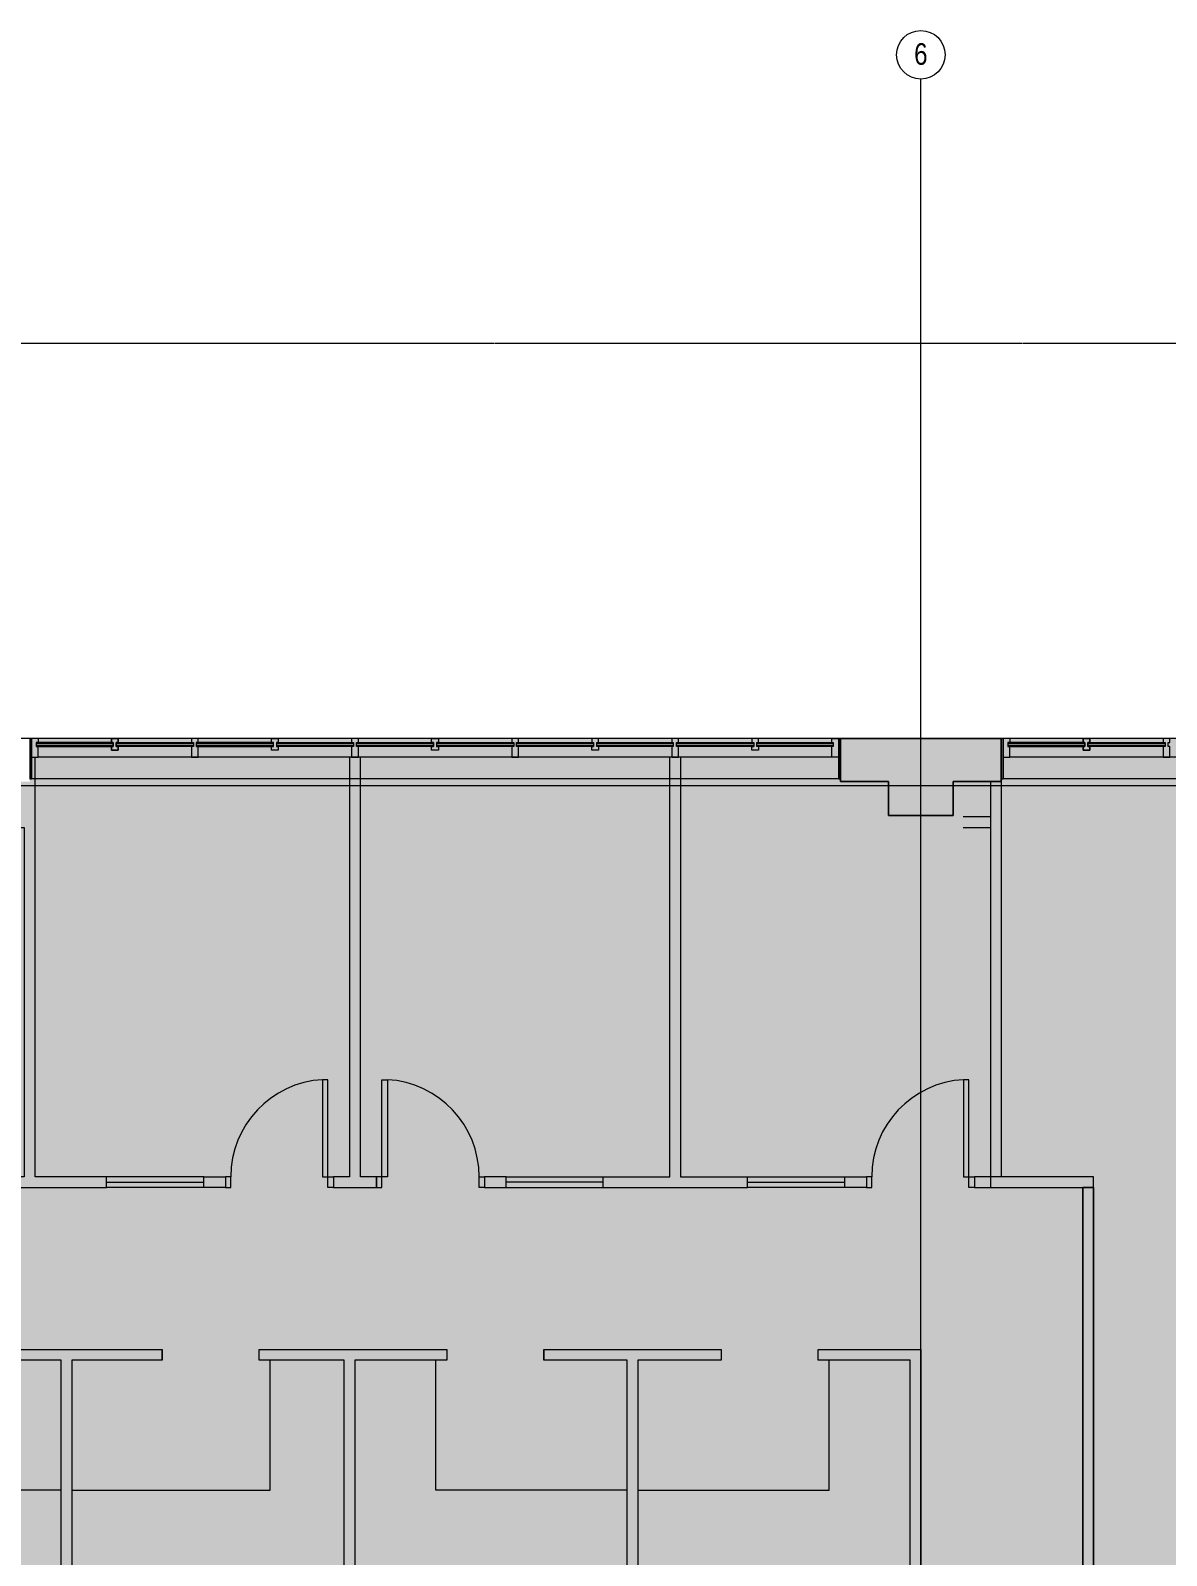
# Model space of a CAD drawing. Header units: inches. Extents: x -4451 to 2809, y -40 to 2719.
# Drawn here: x -1048 to -627, y 1794 to 2359 of the extents above; entities that cross this region are included whole.
import ezdxf

# ---------------------------------------------------------------- set-up
doc = ezdxf.new("R2010")
doc.units = ezdxf.units.IN
doc.header["$MEASUREMENT"] = 0
doc.linetypes.add('IMPORT-CENTER2', pattern=[1.6875, 1.125, -0.1875, 0.1875, -0.1875])
doc.linetypes.add('IMPORT-CENTER2 _2_', pattern=[1.125, 0.75, -0.125, 0.125, -0.125])
for name, color, linetype, lineweight in [('7th Floor_dwg', 8, 'Continuous', 9), ('A-Bldg-Patt', 7, 'Continuous', 9), ('A-DETL-GENF', 92, 'Continuous', 9), ('A-DETL-THIN', 151, 'Continuous', 9), ('A-Door-Exst', 7, 'Continuous', 9), ('A-Flor-Case-Exst', 7, 'Continuous', 9), ('A-Glaz-Bldg', 7, 'Continuous', 9), ('A-Grid', 7, 'IMPORT-CENTER2', 9), ('A-Grid-Iden', 7, 'Continuous', 9), ('A-Wall-Bldg', 7, 'Continuous', 9), ('A-Wall-Exst', 7, 'Continuous', 9), ('A-WALL-PATT', 111, 'Continuous', 18), ('core model_dwg', 8, 'Continuous', 9), ('X-PLAN-LEGAL PLACEMENTS INC$0$EB-PTN', 7, 'Continuous', 9), ('X-PLAN-LEGAL PLACEMENTS INC$0$NB-GLAZING', 7, 'Continuous', 9)]:
    doc.layers.add(name, color=color, linetype=linetype, lineweight=lineweight)
doc.styles.add('Arial', font='arial.ttf', dxfattribs={"width": 0.8, "height": 8})

# ---------------------------------------------------------------- blocks, each defined once
blk = doc.blocks.new('7th Floor_dwg-6970059-Level 07 DEMOLITION PLAN')
at = {"layer": 'A-Bldg-Patt'}
blk.add_hatch(color=256, dxfattribs=at).paths.add_polyline_path([(-717.72, 2068.08), (-705.72, 2068.08), (-705.72, 2080.71), (-687.9, 2080.71), (-687.9, 2096.71), (-747.53, 2096.71), (-747.53, 2080.71), (-729.72, 2080.71), (-729.72, 2068.08), (-719.77, 2068.08)], flags=0)
at = {"layer": 'A-Wall-Exst'}
for points in [[(-687.9, 1934.23), (-687.9, 2080.71), (-691.9, 2080.71), (-691.9, 1934.23)], [(-691.9, 1930.23), (-653.72, 1930.23), (-653.72, 1934.23), (-691.9, 1934.23)], [(-657.72, 1418.25), (-653.72, 1418.25), (-653.72, 1930.23), (-657.72, 1930.23), (-657.72, 1429.9)]]:
    blk.add_hatch(color=256, dxfattribs=at).paths.add_polyline_path(points, flags=0)
at = {"layer": 'A-Door-Exst', "flags": 128}
for points in [[(-935.38, 1930.23), (-937.38, 1930.23), (-937.38, 1934.23), (-937.38, 1970.23), (-939.38, 1970.23), (-939.38, 1934.23), (-937.38, 1934.23), (-935.38, 1934.23)], [(-919.38, 1930.23), (-917.38, 1930.23), (-917.38, 1934.23), (-917.38, 1970.23), (-915.38, 1970.23), (-915.38, 1934.23), (-917.38, 1934.23), (-919.38, 1934.23)], [(-697.9, 1930.23), (-699.9, 1930.23), (-699.9, 1934.23), (-699.9, 1970.23), (-701.9, 1970.23), (-701.9, 1934.23), (-699.9, 1934.23), (-697.9, 1934.23)], [(-973.38, 1930.23), (-973.38, 1934.23), (-975.38, 1934.23), (-975.38, 1930.23)], [(-881.38, 1930.23), (-881.38, 1934.23), (-879.38, 1934.23), (-879.38, 1930.23)], [(-735.9, 1930.23), (-735.9, 1934.23), (-737.9, 1934.23), (-737.9, 1930.23)]]:
    blk.add_lwpolyline(points, close=True, dxfattribs=at)
at = {"layer": 'A-Door-Exst'}
for centre, start, end in [((-937.38, 1934.29), 93.1847, 180.0885), ((-917.38, 1934.29), 359.9115, 86.8153), ((-699.9, 1934.29), 93.1847, 180.0885)]:
    blk.add_arc(centre, 36, start, end, dxfattribs=at)
at = {"layer": 'A-Flor-Case-Exst', "flags": 128}
for points in [[(-1036.23, 1818.15), (-1107.07, 1818.15), (-1107.07, 1866.23)], [(-1032.23, 1818.15), (-958.83, 1818.15), (-958.83, 1866.23)], [(-826.55, 1818.15), (-897.39, 1818.15), (-897.39, 1866.23)], [(-822.55, 1818.15), (-751.72, 1818.15), (-751.72, 1866.23)]]:
    blk.add_lwpolyline(points, dxfattribs=at)
at = {"layer": 'A-Glaz-Bldg'}
for p, q in [((-748.15, 2096.71), (-1047.28, 2096.71)), ((-388.15, 2096.71), (-687.28, 2096.71)), ((-1045.54, 2094.83), (-1016.94, 2094.83)), ((-1045.54, 2094.08), (-1016.94, 2094.08)), ((-987.21, 2094.83), (-1015.81, 2094.83)), ((-987.21, 2094.08), (-1015.81, 2094.08)), ((-986.21, 2094.83), (-957.61, 2094.83)), ((-986.21, 2094.08), (-957.61, 2094.08)), ((-927.88, 2094.83), (-956.48, 2094.83)), ((-927.88, 2094.08), (-956.48, 2094.08)), ((-898.28, 2094.83), (-926.82, 2094.83)), ((-898.28, 2094.08), (-926.82, 2094.08)), ((-868.55, 2094.83), (-897.15, 2094.83)), ((-868.55, 2094.08), (-897.15, 2094.08)), ((-838.95, 2094.83), (-867.55, 2094.83)), ((-838.95, 2094.08), (-867.55, 2094.08)), ((-809.47, 2094.83), (-837.82, 2094.83)), ((-809.47, 2094.08), (-837.82, 2094.08)), ((-779.62, 2094.83), (-808.22, 2094.83)), ((-779.62, 2094.08), (-808.22, 2094.08)), ((-750.15, 2094.83), (-778.5, 2094.83)), ((-750.15, 2094.08), (-778.5, 2094.08)), ((-685.54, 2094.83), (-656.94, 2094.83)), ((-685.54, 2094.08), (-656.94, 2094.08)), ((-627.21, 2094.83), (-655.81, 2094.83)), ((-627.21, 2094.08), (-655.81, 2094.08)), ((-750.65, 2089.71), (-1044.79, 2089.71)), ((-390.65, 2089.71), (-684.79, 2089.71)), ((-748.15, 2081.71), (-1047.28, 2081.71)), ((-388.15, 2081.71), (-687.28, 2081.71))]:
    blk.add_line(p, q, dxfattribs=at)
at = {"layer": 'A-Glaz-Bldg', "flags": 128}
for points in [[(-1044.79, 2096.71), (-1047.29, 2096.71), (-1047.29, 2089.71), (-1044.79, 2089.71), (-1044.79, 2093.71)], [(-750.65, 2096.71), (-1044.79, 2096.71), (-1044.79, 2095.21)], [(-1015.08, 2093.71), (-1015.81, 2093.71), (-1015.81, 2095.21), (-1015.12, 2095.21), (-1015.12, 2096.71), (-1017.62, 2096.71), (-1017.62, 2095.21), (-1016.94, 2095.21), (-1016.94, 2093.71), (-1017.62, 2093.71), (-1017.62, 2092.3), (-1015.12, 2092.3), (-1015.12, 2093.71)], [(-987.96, 2093.71), (-987.96, 2089.71), (-985.46, 2089.71), (-985.46, 2093.71), (-986.14, 2093.71), (-986.14, 2095.21), (-985.46, 2095.21), (-985.46, 2096.71), (-987.96, 2096.71), (-987.96, 2095.21)], [(-955.79, 2093.71), (-955.79, 2092.3), (-958.29, 2092.3), (-958.29, 2093.71), (-957.61, 2093.71), (-957.61, 2095.21), (-958.29, 2095.21), (-958.29, 2096.71), (-955.79, 2096.71), (-955.79, 2095.21), (-956.48, 2095.21), (-956.48, 2093.71), (-955.75, 2093.71)], [(-928.63, 2093.71), (-928.63, 2089.71), (-926.13, 2089.71), (-926.13, 2093.71), (-926.82, 2093.71), (-926.82, 2095.21), (-926.13, 2095.21), (-926.13, 2096.71), (-928.63, 2096.71), (-928.63, 2095.21)], [(-899.01, 2093.71), (-898.28, 2093.71), (-898.28, 2095.21), (-898.97, 2095.21), (-898.97, 2096.71), (-896.47, 2096.71), (-896.47, 2095.21), (-897.15, 2095.21), (-897.15, 2093.71), (-896.42, 2093.71)], [(-866.8, 2095.21), (-866.8, 2096.71), (-869.3, 2096.71), (-869.3, 2095.21)], [(-837.09, 2093.71), (-837.82, 2093.71), (-837.82, 2095.21), (-837.14, 2095.21), (-837.14, 2096.71), (-839.64, 2096.71), (-839.64, 2095.21), (-838.95, 2095.21)], [(-807.47, 2095.21), (-807.47, 2096.71), (-809.97, 2096.71), (-809.97, 2095.21)], [(-777.76, 2093.71), (-778.5, 2093.71), (-778.5, 2095.21), (-777.81, 2095.21), (-777.81, 2096.71), (-780.31, 2096.71), (-780.31, 2095.21), (-779.62, 2095.21)], [(-750.65, 2095.21), (-750.65, 2096.71), (-748.15, 2096.71), (-748.15, 2089.71), (-750.65, 2089.71), (-750.65, 2093.71)], [(-684.79, 2096.71), (-687.29, 2096.71), (-687.29, 2089.71), (-684.79, 2089.71), (-684.79, 2093.71)], [(-390.65, 2096.71), (-684.79, 2096.71), (-684.79, 2095.21)], [(-655.12, 2093.71), (-655.12, 2092.3), (-657.62, 2092.3), (-657.62, 2093.71), (-656.94, 2093.71), (-656.94, 2095.21), (-657.62, 2095.21), (-657.62, 2096.71), (-655.12, 2096.71), (-655.12, 2095.21), (-655.81, 2095.21), (-655.81, 2093.71), (-655.08, 2093.71)], [(-627.96, 2093.71), (-627.96, 2089.71), (-625.46, 2089.71), (-625.46, 2093.71), (-626.14, 2093.71), (-626.14, 2095.21), (-625.46, 2095.21), (-625.46, 2096.71), (-627.96, 2096.71), (-627.96, 2095.21)], [(-1016.94, 2095.21), (-1045.54, 2095.21), (-1045.54, 2093.71), (-1016.94, 2093.71)], [(-1015.81, 2095.21), (-987.21, 2095.21), (-987.21, 2093.71), (-1015.81, 2093.71)], [(-957.61, 2095.21), (-986.21, 2095.21), (-986.21, 2093.71), (-957.61, 2093.71)], [(-956.48, 2095.21), (-927.88, 2095.21), (-927.88, 2093.71), (-956.48, 2093.71)], [(-926.82, 2095.21), (-898.28, 2095.21), (-898.28, 2093.71), (-926.82, 2093.71)], [(-896.47, 2093.71), (-896.47, 2092.3), (-898.97, 2092.3), (-898.97, 2093.71)], [(-897.15, 2095.21), (-868.55, 2095.21), (-868.55, 2093.71), (-897.15, 2093.71)], [(-869.3, 2093.71), (-869.3, 2089.71), (-866.8, 2089.71), (-866.8, 2093.71)], [(-839.68, 2093.71), (-838.95, 2093.71), (-867.55, 2093.71), (-867.55, 2095.21), (-838.95, 2095.21), (-838.95, 2093.71)], [(-837.14, 2093.71), (-837.14, 2092.3), (-839.64, 2092.3), (-839.64, 2093.71)], [(-837.82, 2095.21), (-809.47, 2095.21), (-809.47, 2093.71), (-837.82, 2093.71)], [(-809.97, 2093.71), (-809.97, 2089.71), (-807.47, 2089.71), (-807.47, 2093.71)], [(-780.35, 2093.71), (-779.62, 2093.71), (-808.22, 2093.71), (-808.22, 2095.21), (-779.62, 2095.21), (-779.62, 2093.71)], [(-777.81, 2093.71), (-777.81, 2092.3), (-780.31, 2092.3), (-780.31, 2093.71)], [(-778.5, 2095.21), (-750.15, 2095.21), (-750.15, 2093.71), (-778.5, 2093.71)], [(-656.94, 2095.21), (-685.54, 2095.21), (-685.54, 2093.71), (-656.94, 2093.71)], [(-655.81, 2095.21), (-627.21, 2095.21), (-627.21, 2093.71), (-655.81, 2093.71)]]:
    blk.add_lwpolyline(points, dxfattribs=at)
at = {"layer": 'A-Grid'}
for p, q in [((-717.72, 2096.71), (-717.72, 2341.04)), ((89.38, 2243.08), (-2865.72, 2243.08)), ((-717.72, 2068.08), (-717.72, 2096.71)), ((-729.72, 2079.08), (-1065.72, 2079.08)), ((-705.72, 2079.08), (-729.72, 2079.08)), ((-364.09, 2079.08), (-705.72, 2079.08)), ((-717.72, 1696.15), (-717.72, 2068.08))]:
    blk.add_line(p, q, dxfattribs=at)
at = {"layer": 'A-Grid-Iden'}
blk.add_circle((-717.72, 2350.04), 9, dxfattribs=at)
at = {"layer": 'A-Wall-Bldg'}
for p, q in [((-747.53, 2096.71), (-748.15, 2096.71)), ((-747.53, 2096.71), (-747.53, 2080.71)), ((-747.53, 2080.71), (-747.53, 2096.71)), ((-747.53, 2096.71), (-687.9, 2096.71)), ((-747.53, 2081.71), (-747.53, 2096.71)), ((-687.9, 2080.71), (-687.9, 2096.71)), ((-687.9, 2096.71), (-687.9, 2080.71)), ((-687.9, 2096.71), (-687.9, 2081.71)), ((-1047.9, 2081.71), (-1047.28, 2081.71)), ((-747.53, 2080.71), (-729.72, 2080.71)), ((-729.72, 2080.71), (-747.53, 2080.71)), ((-729.72, 2080.71), (-729.72, 2068.08)), ((-705.72, 2080.71), (-687.9, 2080.71)), ((-687.9, 2080.71), (-705.72, 2080.71)), ((-705.72, 2080.71), (-705.72, 2068.08)), ((-687.9, 2081.71), (-687.28, 2081.71)), ((-705.72, 2068.08), (-729.72, 2068.08)), ((-729.72, 2068.08), (-705.72, 2068.08))]:
    blk.add_line(p, q, dxfattribs=at)
at = {"layer": 'A-Wall-Bldg', "flags": 128}
for points in [[(-1047.28, 2081.71), (-1047.28, 2096.71), (-1047.9, 2096.71)], [(-748.15, 2096.71), (-748.15, 2081.71), (-747.53, 2081.71)], [(-705.72, 2068.08), (-705.72, 2080.71), (-687.9, 2080.71), (-687.9, 2096.71), (-747.53, 2096.71)], [(-687.9, 2096.71), (-747.53, 2096.71), (-747.53, 2080.71), (-729.72, 2080.71), (-729.72, 2068.08), (-729.72, 2080.71)], [(-687.28, 2081.71), (-687.28, 2096.71), (-687.9, 2096.71)], [(-729.72, 2068.08), (-705.72, 2068.08), (-705.72, 2080.71)]]:
    blk.add_lwpolyline(points, dxfattribs=at)
blk.add_lwpolyline([(-705.72, 2068.08), (-729.72, 2068.08), (-729.72, 2080.71), (-747.53, 2080.71), (-747.53, 2096.71), (-687.9, 2096.71), (-687.9, 2080.71), (-705.72, 2080.71)], close=True, dxfattribs=at)
at = {"layer": 'A-Wall-Exst'}
for p, q in [((-687.9, 2080.71), (-687.9, 1934.23)), ((-702.03, 2063.71), (-691.9, 2063.71)), ((-835.38, 1930.23), (-781.9, 1930.23))]:
    blk.add_line(p, q, dxfattribs=at)
at = {"layer": 'A-Wall-Exst', "flags": 128}
for points in [[(-983.38, 1930.24), (-983.38, 1934.23), (-1019.38, 1934.23), (-1045.9, 1934.23), (-1045.9, 2089.71)], [(-929.38, 2089.71), (-929.38, 1934.23), (-935.38, 1934.23), (-935.38, 1930.23), (-919.38, 1930.23), (-919.38, 1934.23), (-925.38, 1934.23), (-925.38, 2089.71)], [(-871.38, 1934.23), (-879.38, 1934.23), (-879.38, 1930.23), (-871.38, 1930.23), (-871.38, 1934.23), (-835.38, 1934.23), (-810.72, 1934.23), (-810.72, 2089.71)], [(-806.72, 2089.71), (-806.72, 1934.23), (-781.9, 1934.23), (-745.9, 1934.23)], [(-1062.03, 2063.71), (-1049.9, 2063.71), (-1049.9, 1934.23), (-1055.9, 1934.23), (-1055.9, 1930.23), (-1019.38, 1930.23), (-1019.38, 1934.23)], [(-702.03, 2067.71), (-691.9, 2067.71), (-691.9, 1930.23)], [(-983.38, 1934.23), (-975.38, 1934.23), (-975.38, 1930.23), (-983.38, 1930.23), (-1019.38, 1930.23)], [(-871.38, 1930.23), (-835.38, 1930.23), (-835.38, 1934.23)], [(-745.9, 1930.23), (-745.9, 1934.23), (-737.9, 1934.23), (-737.9, 1930.23), (-745.9, 1930.23), (-781.9, 1930.23), (-781.9, 1934.23)], [(-657.72, 1784.15), (-657.72, 1418.25), (-653.72, 1418.25), (-653.72, 1748.15), (-653.72, 1863.23), (-653.72, 1934.23), (-691.9, 1934.23), (-697.9, 1934.23), (-697.9, 1930.23), (-691.9, 1930.23), (-653.72, 1930.23), (-653.72, 1863.23)], [(-657.72, 1788.15), (-661.72, 1788.15), (-661.72, 1784.15), (-657.72, 1784.15), (-657.72, 1930.23)], [(-653.72, 1930.23), (-657.72, 1930.23), (-657.72, 1784.15), (-657.72, 1012.9)], [(-1036.23, 1788.15), (-1036.23, 1866.23), (-1058.67, 1866.23), (-1058.67, 1870.23), (-998.83, 1870.23), (-998.83, 1866.23), (-998.83, 1870.23), (-998.83, 1866.23), (-1032.23, 1866.23), (-1032.23, 1788.15)], [(-931.39, 1788.15), (-931.39, 1866.23), (-962.83, 1866.23), (-962.83, 1870.23), (-893.39, 1870.23), (-893.39, 1866.23), (-927.39, 1866.23), (-927.39, 1788.15)], [(-826.55, 1788.15), (-826.55, 1866.23), (-857.39, 1866.23), (-857.39, 1870.23), (-791.72, 1870.23), (-791.72, 1866.23)], [(-791.72, 1870.23), (-791.72, 1866.23), (-822.55, 1866.23), (-822.55, 1788.15)], [(-721.72, 1788.15), (-721.72, 1866.23), (-755.72, 1866.23), (-755.72, 1870.23), (-717.72, 1870.23), (-717.72, 1788.15), (-701.72, 1788.15), (-701.72, 1784.15), (-717.72, 1784.15)]]:
    blk.add_lwpolyline(points, dxfattribs=at)
blk.add_lwpolyline([(-857.39, 1870.23), (-857.39, 1866.23)], close=True, dxfattribs=at)
at = {"layer": 'A-WALL-PATT', "color": 7, "lineweight": 9}
for p, q in [((-1047.28, 2081.71), (-1047.28, 2096.71)), ((-748.15, 2081.71), (-748.15, 2096.71)), ((-747.53, 2081.71), (-747.53, 2096.71)), ((-687.9, 2081.71), (-687.9, 2096.71)), ((-687.28, 2081.71), (-687.28, 2096.71))]:
    blk.add_line(p, q, dxfattribs=at)
at = {"layer": 'X-PLAN-LEGAL PLACEMENTS INC$0$EB-PTN'}
blk.add_line((-691.9, 2080.71), (-691.9, 2067.71), dxfattribs=at)
at = {"layer": 'X-PLAN-LEGAL PLACEMENTS INC$0$EB-PTN', "flags": 128}
blk.add_lwpolyline([(-653.72, 1863.23), (-653.72, 1748.15), (-653.72, 1418.25)], dxfattribs=at)
at = {"layer": 'X-PLAN-LEGAL PLACEMENTS INC$0$NB-GLAZING'}
for p, q in [((-1019.38, 1932.23), (-983.38, 1932.23)), ((-835.38, 1932.23), (-871.38, 1932.23)), ((-781.9, 1932.23), (-745.9, 1932.23))]:
    blk.add_line(p, q, dxfattribs=at)
at = {"layer": 'A-Grid-Iden', "insert": (-717.72, 2354.34), "char_height": 8, "width": 5.8763, "attachment_point": 2, "line_spacing_factor": 0.941778, "style": 'Arial'}
blk.add_mtext('6', dxfattribs=at)
blk = doc.blocks.new('core model_dwg_1300 Eye - 5th Floor-6996771-Level 07 DEMOLITION PLAN')
at = {"layer": 'A-Glaz-Bldg'}
for p, q in [((-748.15, 2096.71), (-1047.28, 2096.71)), ((-388.15, 2096.71), (-687.28, 2096.71)), ((-1045.54, 2094.83), (-1016.94, 2094.83)), ((-1045.54, 2094.08), (-1016.94, 2094.08)), ((-987.21, 2094.83), (-1015.81, 2094.83)), ((-987.21, 2094.08), (-1015.81, 2094.08)), ((-986.21, 2094.83), (-957.61, 2094.83)), ((-986.21, 2094.08), (-957.61, 2094.08)), ((-927.88, 2094.83), (-956.48, 2094.83)), ((-927.88, 2094.08), (-956.48, 2094.08)), ((-898.28, 2094.83), (-926.82, 2094.83)), ((-898.28, 2094.08), (-926.82, 2094.08)), ((-868.55, 2094.83), (-897.15, 2094.83)), ((-868.55, 2094.08), (-897.15, 2094.08)), ((-838.95, 2094.83), (-867.55, 2094.83)), ((-838.95, 2094.08), (-867.55, 2094.08)), ((-809.47, 2094.83), (-837.82, 2094.83)), ((-809.47, 2094.08), (-837.82, 2094.08)), ((-779.62, 2094.83), (-808.22, 2094.83)), ((-779.62, 2094.08), (-808.22, 2094.08)), ((-750.15, 2094.83), (-778.5, 2094.83)), ((-750.15, 2094.08), (-778.5, 2094.08)), ((-685.54, 2094.83), (-656.94, 2094.83)), ((-685.54, 2094.08), (-656.94, 2094.08)), ((-627.21, 2094.83), (-655.81, 2094.83)), ((-627.21, 2094.08), (-655.81, 2094.08)), ((-750.65, 2089.71), (-1044.79, 2089.71)), ((-390.65, 2089.71), (-684.79, 2089.71)), ((-748.15, 2081.71), (-1047.28, 2081.71)), ((-388.15, 2081.71), (-687.28, 2081.71))]:
    blk.add_line(p, q, dxfattribs=at)
at = {"layer": 'A-Glaz-Bldg', "flags": 128}
for points in [[(-1044.79, 2096.71), (-1047.29, 2096.71), (-1047.29, 2089.71), (-1044.79, 2089.71), (-1044.79, 2093.71)], [(-750.65, 2096.71), (-1044.79, 2096.71), (-1044.79, 2095.21)], [(-1015.12, 2093.71), (-1015.12, 2092.3), (-1017.62, 2092.3), (-1017.62, 2093.71), (-1016.94, 2093.71), (-1016.94, 2095.21), (-1017.62, 2095.21), (-1017.62, 2096.71), (-1015.12, 2096.71), (-1015.12, 2095.21), (-1015.81, 2095.21), (-1015.81, 2093.71), (-1015.08, 2093.71)], [(-987.96, 2093.71), (-987.96, 2089.71), (-985.46, 2089.71), (-985.46, 2093.71), (-986.14, 2093.71), (-986.14, 2095.21), (-985.46, 2095.21), (-985.46, 2096.71), (-987.96, 2096.71), (-987.96, 2095.21)], [(-955.79, 2093.71), (-955.79, 2092.3), (-958.29, 2092.3), (-958.29, 2093.71), (-957.61, 2093.71), (-957.61, 2095.21), (-958.29, 2095.21), (-958.29, 2096.71), (-955.79, 2096.71), (-955.79, 2095.21), (-956.48, 2095.21), (-956.48, 2093.71), (-955.75, 2093.71)], [(-928.63, 2093.71), (-928.63, 2089.71), (-926.13, 2089.71), (-926.13, 2093.71), (-926.82, 2093.71), (-926.82, 2095.21), (-926.13, 2095.21), (-926.13, 2096.71), (-928.63, 2096.71), (-928.63, 2095.21)], [(-899.01, 2093.71), (-898.28, 2093.71), (-898.28, 2095.21), (-898.97, 2095.21), (-898.97, 2096.71), (-896.47, 2096.71), (-896.47, 2095.21), (-897.15, 2095.21), (-897.15, 2093.71), (-896.42, 2093.71)], [(-866.8, 2095.21), (-866.8, 2096.71), (-869.3, 2096.71), (-869.3, 2095.21)], [(-837.09, 2093.71), (-837.82, 2093.71), (-837.82, 2095.21), (-837.14, 2095.21), (-837.14, 2096.71), (-839.64, 2096.71), (-839.64, 2095.21), (-838.95, 2095.21)], [(-807.47, 2095.21), (-807.47, 2096.71), (-809.97, 2096.71), (-809.97, 2095.21)], [(-777.76, 2093.71), (-778.5, 2093.71), (-778.5, 2095.21), (-777.81, 2095.21), (-777.81, 2096.71), (-780.31, 2096.71), (-780.31, 2095.21), (-779.62, 2095.21)], [(-750.65, 2095.21), (-750.65, 2096.71), (-748.15, 2096.71), (-748.15, 2089.71), (-750.65, 2089.71), (-750.65, 2093.71)], [(-684.79, 2096.71), (-687.29, 2096.71), (-687.29, 2089.71), (-684.79, 2089.71), (-684.79, 2093.71)], [(-390.65, 2096.71), (-684.79, 2096.71), (-684.79, 2095.21)], [(-655.08, 2093.71), (-655.81, 2093.71), (-655.81, 2095.21), (-655.12, 2095.21), (-655.12, 2096.71), (-657.62, 2096.71), (-657.62, 2095.21), (-656.94, 2095.21), (-656.94, 2093.71), (-657.62, 2093.71), (-657.62, 2092.3), (-655.12, 2092.3), (-655.12, 2093.71)], [(-627.96, 2093.71), (-627.96, 2089.71), (-625.46, 2089.71), (-625.46, 2093.71), (-626.14, 2093.71), (-626.14, 2095.21), (-625.46, 2095.21), (-625.46, 2096.71), (-627.96, 2096.71), (-627.96, 2095.21)], [(-1016.94, 2095.21), (-1045.54, 2095.21), (-1045.54, 2093.71), (-1016.94, 2093.71)], [(-1015.81, 2095.21), (-987.21, 2095.21), (-987.21, 2093.71), (-1015.81, 2093.71)], [(-957.61, 2095.21), (-986.21, 2095.21), (-986.21, 2093.71), (-957.61, 2093.71)], [(-956.48, 2095.21), (-927.88, 2095.21), (-927.88, 2093.71), (-956.48, 2093.71)], [(-926.82, 2095.21), (-898.28, 2095.21), (-898.28, 2093.71), (-926.82, 2093.71)], [(-896.47, 2093.71), (-896.47, 2092.3), (-898.97, 2092.3), (-898.97, 2093.71)], [(-897.15, 2095.21), (-868.55, 2095.21), (-868.55, 2093.71), (-897.15, 2093.71)], [(-869.3, 2093.71), (-869.3, 2089.71), (-866.8, 2089.71), (-866.8, 2093.71)], [(-839.68, 2093.71), (-838.95, 2093.71), (-867.55, 2093.71), (-867.55, 2095.21), (-838.95, 2095.21), (-838.95, 2093.71)], [(-837.14, 2093.71), (-837.14, 2092.3), (-839.64, 2092.3), (-839.64, 2093.71)], [(-837.82, 2095.21), (-809.47, 2095.21), (-809.47, 2093.71), (-837.82, 2093.71)], [(-809.97, 2093.71), (-809.97, 2089.71), (-807.47, 2089.71), (-807.47, 2093.71)], [(-780.35, 2093.71), (-779.62, 2093.71), (-808.22, 2093.71), (-808.22, 2095.21), (-779.62, 2095.21), (-779.62, 2093.71)], [(-777.81, 2093.71), (-777.81, 2092.3), (-780.31, 2092.3), (-780.31, 2093.71)], [(-778.5, 2095.21), (-750.15, 2095.21), (-750.15, 2093.71), (-778.5, 2093.71)], [(-656.94, 2095.21), (-685.54, 2095.21), (-685.54, 2093.71), (-656.94, 2093.71)], [(-655.81, 2095.21), (-627.21, 2095.21), (-627.21, 2093.71), (-655.81, 2093.71)]]:
    blk.add_lwpolyline(points, dxfattribs=at)
at = {"layer": 'A-Grid', "linetype": 'IMPORT-CENTER2 _2_'}
for p, q in [((-717.72, 1696.15), (-717.72, 2341.04)), ((89.38, 2243.08), (-3725.57, 2243.08)), ((89.38, 2079.08), (-2865.66, 2079.08))]:
    blk.add_line(p, q, dxfattribs=at)
at = {"layer": 'A-Grid-Iden'}
blk.add_circle((-717.72, 2350.04), 9, dxfattribs=at)
at = {"layer": 'A-Wall-Bldg'}
for p, q in [((-687.9, 2096.71), (-747.53, 2096.71)), ((-747.53, 2080.71), (-747.53, 2096.71)), ((-687.9, 2096.71), (-687.9, 2080.71)), ((-747.53, 2080.71), (-729.72, 2080.71)), ((-705.72, 2080.71), (-687.9, 2080.71)), ((-729.72, 2068.08), (-705.72, 2068.08))]:
    blk.add_line(p, q, dxfattribs=at)
at = {"layer": 'A-Wall-Bldg', "flags": 128}
for points in [[(-1047.28, 2081.71), (-1047.28, 2096.71), (-1047.9, 2096.71), (-1047.9, 2081.71)], [(-748.15, 2096.71), (-748.15, 2081.71), (-747.53, 2081.71), (-747.53, 2096.71)], [(-687.28, 2081.71), (-687.28, 2096.71), (-687.9, 2096.71), (-687.9, 2081.71)]]:
    blk.add_lwpolyline(points, close=True, dxfattribs=at)
for points in [[(-729.72, 2068.08), (-729.72, 2080.71), (-747.53, 2080.71), (-747.53, 2096.71)], [(-747.53, 2096.71), (-687.9, 2096.71), (-687.9, 2080.71), (-705.72, 2080.71), (-705.72, 2068.08)], [(-729.72, 2080.71), (-729.72, 2068.08), (-705.72, 2068.08), (-705.72, 2080.71)]]:
    blk.add_lwpolyline(points, dxfattribs=at)
at = {"layer": 'A-WALL-PATT', "color": 7, "lineweight": 9}
for p, q in [((-1047.28, 2096.71), (-1047.28, 2081.71)), ((-748.15, 2081.71), (-748.15, 2096.71)), ((-747.53, 2096.71), (-747.53, 2081.71)), ((-687.9, 2081.71), (-687.9, 2096.71)), ((-687.28, 2096.71), (-687.28, 2081.71))]:
    blk.add_line(p, q, dxfattribs=at)
at = {"layer": 'A-Grid-Iden', "insert": (-717.72, 2354.34), "char_height": 8, "width": 5.8763, "attachment_point": 2, "line_spacing_factor": 0.941778, "style": 'Arial'}
blk.add_mtext('6', dxfattribs=at)
blk = doc.blocks.new('core model_dwg-6996768-Level 07 DEMOLITION PLAN')
blk.add_blockref('core model_dwg_1300 Eye - 5th Floor-6996771-Level 07 DEMOLITION PLAN', (0, 0))

msp = doc.modelspace()

# ---------------------------------------------------------------- hatches: boundary and pattern name
at = {"layer": 'A-DETL-GENF'}
h = msp.add_hatch(color=9, dxfattribs=at)
h.paths.add_polyline_path([(-46.99, 364.9), (17.53, 364.9), (17.53, 682.08), (1.53, 682.08), (1.53, 699.9), (-11.09, 699.9), (-11.09, 723.9), (1.53, 723.9), (1.53, 741.71), (17.53, 741.71), (17.53, 1043.71), (-295.09, 1043.71), (-295.09, 1026.58), (-295.24, 1026.23), (-295.59, 1026.08), (-336.59, 1026.08), (-336.59, 1010.58), (-367.41, 1010.58), (-367.41, 1041.58), (-352.09, 1041.58), (-352.09, 1083.08), (-334.47, 1083.08), (-334.47, 1325.08), (-350.47, 1325.08), (-350.47, 1342.9), (-363.09, 1342.9), (-363.09, 1366.9), (-350.47, 1366.9), (-350.47, 1384.71), (-334.47, 1384.71), (-334.47, 1685.08), (-350.47, 1685.08), (-350.47, 1702.9), (-363.09, 1702.9), (-363.09, 1726.9), (-350.47, 1726.9), (-350.47, 1744.71), (-334.47, 1744.71), (-334.47, 2045.08), (-350.47, 2045.08), (-350.47, 2067.08), (-364.09, 2067.08), (-364.09, 2080.71), (-387.53, 2080.71), (-387.53, 2096.71), (-687.9, 2096.71), (-687.9, 1934.23), (-653.72, 1934.23), (-653.72, 1008.9), (-717.72, 1008.9), (-717.72, 1012.9), (-657.72, 1012.9), (-657.72, 1930.23), (-691.9, 1930.23), (-691.9, 2080.71), (-705.72, 2080.71), (-705.72, 2068.08), (-729.72, 2068.08), (-729.72, 2080.71), (-747.53, 2080.71), (-747.53, 2096.71), (-1047.9, 2096.71), (-1047.9, 2080.71), (-1065.72, 2080.71), (-1065.72, 2068.08), (-1089.72, 2068.08), (-1089.72, 2080.71), (-1107.53, 2080.71), (-1107.53, 2096.71), (-1414.47, 2096.71), (-1414.47, 2080.71), (-1437.9, 2080.71), (-1437.9, 2061.08), (-1467.53, 2061.08), (-1467.53, 1854.9), (-2127.9, 1854.9), (-2127.9, 2061.08), (-2157.53, 2061.08), (-2157.53, 2080.71), (-2180.97, 2080.71), (-2180.97, 2096.71), (-2487.9, 2096.71), (-2487.9, 2080.71), (-2505.72, 2080.71), (-2505.72, 2068.08), (-2529.72, 2068.08), (-2529.72, 2080.71), (-2547.53, 2080.71), (-2547.53, 2096.71), (-2860.09, 2096.71), (-2860.09, 2260.21), (-3613.29, 2260.21), (-3613.29, 1886.27), (-3565.29, 1886.27), (-3565.29, 1702.15), (-3538.29, 1702.15), (-3538.29, 1641.65), (-3565.29, 1641.65), (-3565.29, 1462.15), (-3538.29, 1462.15), (-3538.29, 1401.65), (-3565.29, 1401.65), (-3565.29, 1222.15), (-3538.29, 1222.15), (-3538.29, 1161.65), (-3565.29, 1161.65), (-3565.29, 982.15), (-3538.29, 982.15), (-3538.29, 921.65), (-3565.29, 921.65), (-3565.29, 737.52), (-3613.29, 737.52), (-3613.29, 364.9), (-3212.09, 364.9), (-3212.09, 412.9), (-3027.97, 412.9), (-3027.97, 439.9), (-2967.47, 439.9), (-2967.47, 412.9), (-2787.97, 412.9), (-2787.97, 439.9), (-2727.47, 439.9), (-2727.47, 412.9), (-2547.97, 412.9), (-2547.97, 439.9), (-2487.47, 439.9), (-2487.47, 412.9), (-2307.97, 412.9), (-2307.97, 439.9), (-2247.47, 439.9), (-2247.47, 412.9), (-2067.97, 412.9), (-2067.97, 439.9), (-2007.47, 439.9), (-2007.47, 412.9), (-1827.97, 412.9), (-1827.97, 439.9), (-1767.47, 439.9), (-1767.47, 412.9), (-1587.97, 412.9), (-1587.97, 439.9), (-1527.47, 439.9), (-1527.47, 412.9), (-1347.97, 412.9), (-1347.97, 439.9), (-1287.47, 439.9), (-1287.47, 412.9), (-1107.97, 412.9), (-1107.97, 439.9), (-1047.47, 439.9), (-1047.47, 412.9), (-867.97, 412.9), (-867.97, 439.9), (-807.47, 439.9), (-807.47, 412.9), (-627.97, 412.9), (-627.97, 439.9), (-567.47, 439.9), (-567.47, 412.9), (-383.34, 412.9), (-383.34, 364.9), (-48.49, 364.9)], flags=0)
h.paths.add_polyline_path([(-3584.77, 369.4), (-3608.77, 369.4), (-3608.77, 393.4), (-3584.77, 393.4), (-3584.77, 378.52)], flags=0)
h.paths.add_polyline_path([(-10.97, 376.27), (-10.97, 400.27), (13.03, 400.27), (13.03, 376.27)], flags=0)
h.paths.add_polyline_path([(-345.72, 378.52), (-369.72, 378.52), (-369.72, 429.9), (-345.72, 429.9), (-345.72, 408.39)], flags=0)
h.paths.add_polyline_path([(-3249.72, 378.52), (-3249.72, 429.9), (-3225.72, 429.9), (-3225.72, 378.52)], flags=0)
h.paths.add_polyline_path([(-3599.66, 699.9), (-3599.66, 723.9), (-3548.29, 723.9), (-3548.29, 699.9), (-3570.14, 699.9)], flags=0)
h.paths.add_polyline_path([(-345.72, 778.9), (-369.72, 778.9), (-369.72, 802.9), (-345.72, 802.9)], flags=0)
h.paths.add_polyline_path([(-1799.72, 778.9), (-1809.72, 778.9), (-1809.72, 802.9), (-1785.72, 802.9), (-1785.72, 778.9), (-1795.72, 778.9)], flags=0)
h.paths.add_polyline_path([(-1569.72, 778.9), (-1569.72, 802.9), (-1545.72, 802.9), (-1545.72, 778.9)], flags=0)
h.paths.add_polyline_path([(-2517.72, 778.9), (-2541.72, 778.9), (-2541.72, 802.9), (-2517.72, 802.9)], flags=0)
h.paths.add_polyline_path([(-2877.72, 778.9), (-2877.72, 802.9), (-2853.72, 802.9), (-2853.72, 778.9)], flags=0)
h.paths.add_polyline_path([(-2049.72, 778.9), (-2049.72, 802.9), (-2025.72, 802.9), (-2025.72, 778.9)], flags=0)
h.paths.add_polyline_path([(-741.72, 778.9), (-741.72, 802.9), (-717.72, 802.9), (-717.72, 778.9)], flags=0)
h.paths.add_polyline_path([(-1321.72, 778.9), (-1321.72, 802.9), (-1297.72, 802.9), (-1297.72, 778.9)], flags=0)
h.paths.add_polyline_path([(-2297.72, 778.9), (-2297.72, 802.9), (-2273.72, 802.9), (-2273.72, 778.9)], flags=0)
h.paths.add_polyline_path([(-1053.72, 778.9), (-1077.72, 778.9), (-1077.72, 802.9), (-1053.72, 802.9)], flags=0)
h.paths.add_polyline_path([(-3211.97, 778.9), (-3211.97, 802.9), (-3187.97, 802.9), (-3187.97, 778.9)], flags=0)
h.paths.add_polyline_path([(-2541.72, 941.4), (-2877.72, 941.4), (-2877.72, 1015.27), (-2878.47, 1015.27), (-2878.47, 1016.77), (-2876.97, 1016.77), (-2876.97, 1017.27), (-2875.47, 1017.27), (-2875.47, 1016.77), (-2873.47, 1016.77), (-2873.47, 1015.27), (-2874.22, 1015.27), (-2874.22, 1012.9), (-2850.22, 1012.9), (-2850.22, 988.9), (-2874.22, 988.9), (-2874.22, 944.9), (-2748.22, 944.9), (-2748.22, 1072.9), (-2874.22, 1072.9), (-2874.22, 1054.52), (-2873.47, 1054.52), (-2873.47, 1053.02), (-2875.47, 1053.02), (-2875.47, 1052.52), (-2876.97, 1052.52), (-2876.97, 1053.02), (-2878.47, 1053.02), (-2878.47, 1054.52), (-2877.72, 1054.52), (-2877.72, 1080.9), (-2517.72, 1080.9), (-2517.72, 941.4), (-2529.72, 941.4)], flags=0)
h.paths.add_polyline_path([(-2541.72, 944.9), (-2529.72, 944.9), (-2529.72, 967.9), (-2532.47, 967.9), (-2532.47, 972.4), (-2735.97, 972.4), (-2735.97, 945.15), (-2736.22, 945.15), (-2736.22, 944.9), (-2735.97, 944.9)], flags=0)
h.paths.add_polyline_path([(-847.22, 945.15), (-859.47, 945.15), (-859.47, 981.15), (-847.22, 981.15), (-847.22, 955.77)], flags=0)
h.paths.add_polyline_path([(-1075.22, 967.9), (-1075.22, 1003.9), (-1062.97, 1003.9), (-1062.97, 967.9)], flags=0)
h.paths.add_polyline_path([(-2532.47, 975.9), (-2532.47, 1003.9), (-2529.72, 1003.9), (-2529.72, 1042.4), (-2532.47, 1042.4), (-2532.47, 1072.9), (-2735.97, 1072.9), (-2735.97, 1036.9), (-2736.22, 1036.9), (-2736.22, 981.15), (-2735.97, 981.15), (-2735.97, 975.9), (-2693.6, 975.9)], flags=0)
h.paths.add_polyline_path([(-745.22, 988.9), (-745.22, 1012.9), (-721.22, 1012.9), (-721.22, 988.9)], flags=0)
h.paths.add_polyline_path([(-1321.72, 1012.9), (-1321.72, 1018.9), (-1329.72, 1018.9), (-1329.72, 1038.9), (-1545.72, 1038.9), (-1545.72, 1018.9), (-1569.72, 1018.9), (-1569.72, 1038.9), (-1785.72, 1038.9), (-1785.72, 1018.9), (-1809.72, 1018.9), (-1809.72, 1042.9), (-1799.72, 1042.9), (-1799.72, 1402.9), (-1809.72, 1402.9), (-1809.72, 1426.9), (-1799.72, 1426.9), (-1799.72, 1790.9), (-1795.72, 1790.9), (-1795.72, 1426.9), (-1785.72, 1426.9), (-1785.72, 1402.9), (-1795.72, 1402.9), (-1795.72, 1042.9), (-1141.72, 1042.9), (-1141.72, 1119.4), (-1137.72, 1119.4), (-1137.72, 1038.9), (-1305.72, 1038.9), (-1305.72, 1036.9), (-1297.72, 1036.9), (-1297.72, 1012.9), (-1305.72, 1012.9)], flags=0)
h.paths.add_polyline_path([(-1.41, 1013.9), (-10.97, 1013.9), (-10.97, 1037.9), (13.03, 1037.9), (13.03, 1013.9), (1.53, 1013.9)], flags=0)
h.paths.add_polyline_path([(-2289.72, 1018.9), (-2289.72, 1042.9), (-2265.72, 1042.9), (-2265.72, 1018.9), (-2273.72, 1018.9)], flags=0)
h.paths.add_polyline_path([(-2049.72, 1018.9), (-2049.72, 1042.9), (-2025.72, 1042.9), (-2025.72, 1018.9)], flags=0)
h.paths.add_polyline_path([(-3187.97, 1018.9), (-3211.97, 1018.9), (-3211.97, 1042.9), (-3187.97, 1042.9)], flags=0)
h.paths.add_polyline_path([(-859.47, 1036.9), (-859.47, 1072.9), (-847.22, 1072.9), (-847.22, 1036.9)], flags=0)
h.paths.add_polyline_path([(-1075.22, 1042.4), (-1075.22, 1078.4), (-1062.97, 1078.4), (-1062.97, 1042.4)], flags=0)
h.paths.add_polyline_path([(-1141.72, 1182.4), (-1141.72, 1457.9), (-1137.72, 1457.9), (-1137.72, 1182.4)], flags=0)
h.paths.add_polyline_path([(-823.98, 1220.9), (-1077.72, 1220.9), (-1077.72, 1353.94), (-1078.47, 1353.94), (-1078.47, 1355.44), (-1076.97, 1355.44), (-1076.97, 1355.94), (-1075.47, 1355.94), (-1075.47, 1355.44), (-1068.97, 1355.44), (-1068.97, 1353.94), (-1069.72, 1353.94), (-1069.72, 1325.9), (-987.72, 1325.9), (-987.72, 1403.82), (-994.28, 1403.82), (-994.28, 1403.07), (-995.78, 1403.07), (-995.78, 1404.57), (-996.28, 1404.57), (-996.28, 1406.57), (-995.78, 1406.57), (-995.78, 1408.07), (-994.28, 1408.07), (-994.28, 1407.32), (-987.72, 1407.32), (-987.72, 1429.9), (-1051.22, 1429.9), (-1051.22, 1407.32), (-1045.65, 1407.32), (-1045.65, 1408.07), (-1044.15, 1408.07), (-1044.15, 1406.57), (-1043.65, 1406.57), (-1043.65, 1404.57), (-1044.15, 1404.57), (-1044.15, 1403.07), (-1045.65, 1403.07), (-1045.65, 1403.82), (-1069.72, 1403.82), (-1069.72, 1393.19), (-1068.97, 1393.19), (-1068.97, 1391.69), (-1075.47, 1391.69), (-1075.47, 1391.19), (-1076.97, 1391.19), (-1076.97, 1391.69), (-1078.47, 1391.69), (-1078.47, 1393.19), (-1077.72, 1393.19), (-1077.72, 1478.27), (-1078.47, 1478.27), (-1078.47, 1479.77), (-1071.97, 1479.77), (-1071.97, 1480.27), (-1070.47, 1480.27), (-1070.47, 1479.77), (-1068.97, 1479.77), (-1068.97, 1478.27), (-1069.72, 1478.27), (-1069.72, 1433.4), (-901.83, 1433.4), (-901.83, 1521.9), (-1069.72, 1521.9), (-1069.72, 1517.52), (-1068.97, 1517.52), (-1068.97, 1516.02), (-1070.47, 1516.02), (-1070.47, 1515.52), (-1071.97, 1515.52), (-1071.97, 1516.02), (-1078.47, 1516.02), (-1078.47, 1517.52), (-1077.72, 1517.52), (-1077.72, 1577.4), (-1078.08, 1577.4), (-1078.08, 1708.15), (-1077.72, 1708.15), (-1077.72, 1762.15), (-1069.72, 1762.15), (-1069.72, 1744.15), (-1062.97, 1744.15), (-1062.97, 1708.15), (-732.47, 1708.15), (-732.47, 1744.15), (-720.22, 1744.15), (-720.22, 1708.15), (-717.72, 1708.15), (-717.72, 1696.15), (-714.97, 1696.15), (-714.97, 1692.27), (-714.22, 1692.27), (-714.22, 1690.77), (-717.72, 1690.77), (-717.72, 1654.52), (-714.22, 1654.52), (-714.22, 1653.02), (-714.97, 1653.02), (-714.97, 1613.77), (-714.22, 1613.77), (-714.22, 1612.27), (-717.72, 1612.27), (-717.72, 1576.02), (-714.22, 1576.02), (-714.22, 1574.52), (-714.97, 1574.52), (-714.97, 1536.9), (-717.72, 1536.9), (-717.72, 1429.9), (-733.72, 1429.9), (-733.72, 1387.9), (-717.72, 1387.9), (-717.72, 1380.77), (-716.97, 1380.77), (-716.97, 1379.27), (-718.47, 1379.27), (-718.47, 1378.77), (-719.97, 1378.77), (-719.97, 1379.27), (-721.97, 1379.27), (-721.97, 1380.77), (-721.22, 1380.77), (-721.22, 1384.4), (-752.72, 1384.4), (-752.72, 1348.4), (-721.22, 1348.4), (-721.22, 1352.9), (-717.72, 1352.9), (-717.72, 1272.52), (-716.97, 1272.52), (-716.97, 1271.02), (-718.97, 1271.02), (-718.97, 1270.52), (-720.47, 1270.52), (-720.47, 1271.02), (-721.97, 1271.02), (-721.97, 1272.52), (-721.22, 1272.52), (-721.22, 1275.15), (-756.22, 1275.15), (-756.22, 1420.4), (-847.22, 1420.4), (-847.22, 1228.9), (-721.22, 1228.9), (-721.22, 1233.27), (-721.97, 1233.27), (-721.97, 1234.77), (-720.47, 1234.77), (-720.47, 1235.27), (-718.97, 1235.27), (-718.97, 1234.77), (-716.97, 1234.77), (-716.97, 1233.27), (-717.72, 1233.27), (-717.72, 1220.9), (-795.28, 1220.9)], flags=0)
h.paths.add_polyline_path([(-2525.72, 1220.9), (-2877.72, 1220.9), (-2877.72, 1234.27), (-2878.47, 1234.27), (-2878.47, 1235.77), (-2876.47, 1235.77), (-2876.47, 1236.27), (-2874.97, 1236.27), (-2874.97, 1235.77), (-2873.47, 1235.77), (-2873.47, 1234.27), (-2874.22, 1234.27), (-2874.22, 1228.9), (-2748.22, 1228.9), (-2748.22, 1419.9), (-2839.22, 1419.9), (-2839.22, 1275.15), (-2874.22, 1275.15), (-2874.22, 1273.52), (-2873.47, 1273.52), (-2873.47, 1272.02), (-2874.97, 1272.02), (-2874.97, 1271.52), (-2876.47, 1271.52), (-2876.47, 1272.02), (-2878.47, 1272.02), (-2878.47, 1273.52), (-2877.72, 1273.52), (-2877.72, 1352.77), (-2878.47, 1352.77), (-2878.47, 1354.27), (-2876.97, 1354.27), (-2876.97, 1354.77), (-2875.47, 1354.77), (-2875.47, 1354.27), (-2873.47, 1354.27), (-2873.47, 1352.77), (-2874.22, 1352.77), (-2874.22, 1348.4), (-2842.72, 1348.4), (-2842.72, 1384.4), (-2874.22, 1384.4), (-2874.22, 1380.02), (-2873.47, 1380.02), (-2873.47, 1378.52), (-2875.47, 1378.52), (-2875.47, 1378.02), (-2876.97, 1378.02), (-2876.97, 1378.52), (-2878.47, 1378.52), (-2878.47, 1380.02), (-2877.72, 1380.02), (-2877.72, 1387.9), (-2842.72, 1387.9), (-2842.72, 1405.9), (-2853.29, 1405.9), (-2853.29, 1423.9), (-2842.72, 1423.9), (-2842.72, 1429.9), (-2877.72, 1429.9), (-2877.72, 1573.27), (-2878.47, 1573.27), (-2878.47, 1574.77), (-2877.72, 1574.77), (-2877.72, 1611.02), (-2878.47, 1611.02), (-2878.47, 1612.52), (-2877.72, 1612.52), (-2877.72, 1652.52), (-2878.47, 1652.52), (-2878.47, 1654.02), (-2877.72, 1654.02), (-2877.72, 1690.27), (-2878.47, 1690.27), (-2878.47, 1691.77), (-2877.72, 1691.77), (-2877.72, 1788.15), (-2517.72, 1788.15), (-2517.72, 1517.52), (-2516.97, 1517.52), (-2516.97, 1516.02), (-2523.47, 1516.02), (-2523.47, 1515.52), (-2524.97, 1515.52), (-2524.97, 1516.02), (-2526.47, 1516.02), (-2526.47, 1517.52), (-2525.72, 1517.52), (-2525.72, 1521.9), (-2693.6, 1521.9), (-2693.6, 1433.4), (-2537.85, 1433.4), (-2537.85, 1473.9), (-2525.72, 1473.9), (-2525.72, 1478.27), (-2526.47, 1478.27), (-2526.47, 1479.77), (-2524.97, 1479.77), (-2524.97, 1480.27), (-2523.47, 1480.27), (-2523.47, 1479.77), (-2516.97, 1479.77), (-2516.97, 1478.27), (-2517.72, 1478.27), (-2517.72, 1394.19), (-2516.97, 1394.19), (-2516.97, 1392.69), (-2518.47, 1392.69), (-2518.47, 1392.19), (-2519.97, 1392.19), (-2519.97, 1392.69), (-2526.47, 1392.69), (-2526.47, 1394.19), (-2525.72, 1394.19), (-2525.72, 1403.82), (-2549.78, 1403.82), (-2549.78, 1403.07), (-2551.28, 1403.07), (-2551.28, 1404.57), (-2551.78, 1404.57), (-2551.78, 1406.57), (-2551.28, 1406.57), (-2551.28, 1408.07), (-2549.78, 1408.07), (-2549.78, 1407.32), (-2544.72, 1407.32), (-2544.72, 1429.4), (-2544.22, 1429.4), (-2544.22, 1429.9), (-2607.72, 1429.9), (-2607.72, 1407.32), (-2601.15, 1407.32), (-2601.15, 1408.07), (-2599.65, 1408.07), (-2599.65, 1406.57), (-2599.15, 1406.57), (-2599.15, 1404.57), (-2599.65, 1404.57), (-2599.65, 1403.07), (-2601.15, 1403.07), (-2601.15, 1403.82), (-2607.72, 1403.82), (-2607.72, 1325.9), (-2525.72, 1325.9), (-2525.72, 1354.94), (-2526.47, 1354.94), (-2526.47, 1356.44), (-2519.97, 1356.44), (-2519.97, 1356.94), (-2518.47, 1356.94), (-2518.47, 1356.44), (-2516.97, 1356.44), (-2516.97, 1354.94), (-2517.72, 1354.94), (-2517.72, 1220.9), (-2520.22, 1220.9)], flags=0)
h.paths.add_polyline_path([(-2735.97, 1228.9), (-2532.47, 1228.9), (-2532.47, 1259.4), (-2525.72, 1259.4), (-2525.72, 1317.9), (-2744.72, 1317.9), (-2744.72, 1259.4), (-2735.97, 1259.4)], flags=0)
h.paths.add_polyline_path([(-859.47, 1228.9), (-859.47, 1259.4), (-850.72, 1259.4), (-850.72, 1317.9), (-1069.72, 1317.9), (-1069.72, 1259.4), (-1062.97, 1259.4), (-1062.97, 1228.9), (-901.83, 1228.9)], flags=0)
h.paths.add_polyline_path([(-721.22, 1287.4), (-721.22, 1344.9), (-752.72, 1344.9), (-752.72, 1287.4)], flags=0)
h.paths.add_polyline_path([(-2874.22, 1287.4), (-2842.72, 1287.4), (-2842.72, 1344.9), (-2874.22, 1344.9), (-2874.22, 1336.19)], flags=0)
h.paths.add_polyline_path([(-2744.72, 1325.9), (-2611.22, 1325.9), (-2611.22, 1429.9), (-2711.12, 1429.9), (-2711.12, 1417.65), (-2744.72, 1417.65), (-2744.72, 1329.63)], flags=0)
h.paths.add_polyline_path([(-859.47, 1325.9), (-850.72, 1325.9), (-850.72, 1417.65), (-884.31, 1417.65), (-884.31, 1429.9), (-984.22, 1429.9), (-984.22, 1325.9), (-901.83, 1325.9)], flags=0)
h.paths.add_polyline_path([(-716.97, 1353.52), (-717.72, 1353.52), (-717.72, 1353.9), (-721.22, 1353.9), (-721.22, 1353.52), (-721.97, 1353.52), (-721.97, 1355.02), (-719.97, 1355.02), (-719.97, 1355.52), (-718.47, 1355.52), (-718.47, 1355.02), (-716.97, 1355.02), (-716.97, 1353.9)], flags=0)
h.paths.add_polyline_path([(-737.22, 1387.9), (-737.22, 1429.9), (-752.72, 1429.9), (-752.72, 1423.9), (-742.14, 1423.9), (-742.14, 1405.9), (-752.72, 1405.9), (-752.72, 1387.9), (-742.14, 1387.9)], flags=0)
h.paths.add_polyline_path([(-2133.53, 1402.9), (-2157.53, 1402.9), (-2157.53, 1426.9), (-2133.49, 1426.9), (-2133.49, 1402.9)], flags=0)
h.paths.add_polyline_path([(-1461.72, 1402.9), (-1461.72, 1426.9), (-1437.72, 1426.9), (-1437.72, 1402.9)], flags=0)
h.paths.add_polyline_path([(-3187.97, 1402.9), (-3211.97, 1402.9), (-3211.97, 1426.9), (-3187.97, 1426.9)], flags=0)
h.paths.add_polyline_path([(-2787.72, 1423.4), (-2748.22, 1423.4), (-2748.22, 1429.9), (-2839.22, 1429.9), (-2839.22, 1423.4), (-2788.72, 1423.4)], flags=0)
h.paths.add_polyline_path([(-762.22, 1423.9), (-756.22, 1423.9), (-756.22, 1429.9), (-847.22, 1429.9), (-847.22, 1423.9), (-807.22, 1423.9)], flags=0)
h.paths.add_polyline_path([(-2526.49, 1433.4), (-2525.72, 1433.4), (-2525.72, 1470.4), (-2534.35, 1470.4), (-2534.35, 1433.4), (-2532.47, 1433.4)], flags=0)
h.paths.add_polyline_path([(-1062.97, 1525.4), (-993.3, 1525.4), (-993.3, 1561.47), (-1069.72, 1561.47), (-1069.72, 1560.13), (-1062.97, 1560.13), (-1062.97, 1526.41)], flags=0)
h.paths.add_polyline_path([(-989.8, 1525.4), (-958.7, 1525.4), (-958.7, 1561.47), (-989.8, 1561.47), (-989.8, 1526.41)], flags=0)
h.paths.add_polyline_path([(-948.86, 1525.4), (-905.97, 1525.4), (-905.97, 1560.13), (-901.83, 1560.13), (-901.83, 1561.47), (-955.2, 1561.47), (-955.2, 1525.4)], flags=0)
h.paths.add_polyline_path([(-2532.47, 1525.4), (-2532.47, 1560.13), (-2525.72, 1560.13), (-2525.72, 1561.47), (-2602.12, 1561.47), (-2602.12, 1525.4), (-2572.24, 1525.4)], flags=0)
h.paths.add_polyline_path([(-2640.23, 1525.4), (-2640.23, 1561.47), (-2693.6, 1561.47), (-2693.6, 1560.13), (-2689.47, 1560.13), (-2689.47, 1525.4)], flags=0)
h.paths.add_polyline_path([(-2605.62, 1525.4), (-2605.62, 1561.47), (-2636.73, 1561.47), (-2636.73, 1525.4)], flags=0)
h.paths.add_polyline_path([(-2634.67, 1564.97), (-2525.72, 1564.97), (-2525.72, 1577.9), (-2693.6, 1577.9), (-2693.6, 1564.97), (-2636.73, 1564.97)], flags=0)
h.paths.add_polyline_path([(-1062.97, 1564.97), (-901.83, 1564.97), (-901.83, 1577.4), (-1069.72, 1577.4), (-1069.72, 1564.97), (-1063.23, 1564.97)], flags=0)
h.paths.add_polyline_path([(-2786.22, 1708.15), (-2532.47, 1708.15), (-2532.47, 1744.15), (-2525.72, 1744.15), (-2525.72, 1776.15), (-2874.22, 1776.15), (-2874.22, 1744.15), (-2862.97, 1744.15), (-2862.97, 1708.15), (-2794.22, 1708.15)], flags=0)
h.paths.add_polyline_path([(-3187.97, 1738.9), (-3211.97, 1738.9), (-3211.97, 1762.9), (-3187.97, 1762.9)], flags=0)
h.paths.add_polyline_path([(-2145.72, 1793.9), (-2157.53, 1793.9), (-2157.53, 1817.9), (-2133.53, 1817.9), (-2133.53, 1793.9)], flags=0)
h.paths.add_polyline_path([(-1449.72, 1793.9), (-1461.9, 1793.9), (-1461.9, 1817.9), (-1437.72, 1817.9), (-1437.72, 1793.9), (-1437.9, 1793.9)], flags=0)
h.paths.add_polyline_path([(-1795.72, 1793.9), (-1809.72, 1793.9), (-1809.72, 1817.9), (-1785.72, 1817.9), (-1785.72, 1793.9)], flags=0)
h.paths.add_polyline_path([(-3565.29, 1899.9), (-3599.66, 1899.9), (-3599.66, 1923.9), (-3548.29, 1923.9), (-3548.29, 1899.9)], flags=0)
h.paths.add_polyline_path([(-2874.22, 2067.08), (-2889.66, 2067.08), (-2889.66, 2091.08), (-2865.66, 2091.08), (-2865.66, 2067.08)], flags=0)
h.paths.add_polyline_path([(-3211.97, 2067.08), (-3211.97, 2091.08), (-3187.97, 2091.08), (-3187.97, 2067.08)], flags=0)
h.paths.add_polyline_path([(-3211.97, 2231.21), (-3211.97, 2255.21), (-3187.97, 2255.21), (-3187.97, 2231.21)], flags=0)
h.paths.add_polyline_path([(-3608.47, 2231.71), (-3608.47, 2255.71), (-3584.47, 2255.71), (-3584.47, 2231.71)], flags=0)
h.paths.add_polyline_path([(-2865.72, 2234.71), (-2889.72, 2234.71), (-2889.72, 2258.71), (-2865.72, 2258.71)], flags=0)

# ---------------------------------------------------------------- linework, layer by layer
at = {"layer": 'A-DETL-THIN'}
msp.add_line((-334.47, 2096.71), (-1467.53, 2096.71), dxfattribs=at)

# ---------------------------------------------------------------- block references
at = {"layer": '7th Floor_dwg', "color": 7}
msp.add_blockref('7th Floor_dwg-6970059-Level 07 DEMOLITION PLAN', (0, 0), dxfattribs=at)
at = {"layer": 'core model_dwg', "color": 7}
msp.add_blockref('core model_dwg-6996768-Level 07 DEMOLITION PLAN', (0, 0), dxfattribs=at)

doc.saveas('drawing.dxf')
